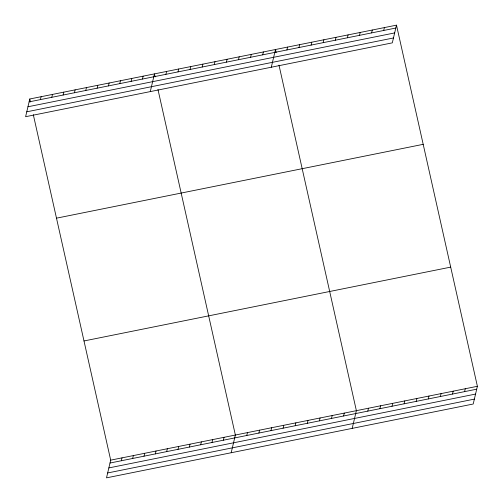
<?xml version="1.0" encoding="UTF-8"?>
<svg xmlns="http://www.w3.org/2000/svg" width="503" height="503" viewBox="0 0 503 503"><rect width="100%" height="100%" fill="white"/><g stroke="black" fill="none" stroke-linecap="round" stroke-linejoin="round"><path stroke-width="0.75" d="M29.79 98.99L25.609 116.702L392.309 42.856L396.496 25.15L29.79 98.99L30.463 101.971M40.441 99.6L41.127 96.708M51.778 97.318L52.463 94.426M63.114 95.036L63.793 92.143M74.45 92.753L75.129 89.861M85.78 90.471L86.466 87.579M97.117 88.188L97.802 85.296M108.453 85.906L109.132 83.014M119.783 83.624L120.469 80.732M131.12 81.341L131.805 78.449M142.456 79.059L143.135 76.167M150.284 91.596L154.471 73.884L155.138 76.865M165.889 74.337L166.575 71.451M177.993 71.898L178.672 69.012M190.09 69.464L190.775 66.578M202.193 67.025L202.879 64.139M33.299 114.634L110.691 460.144L106.504 477.85L473.21 404.01L477.391 386.298L396.496 25.15M214.297 64.591L214.976 61.699M121.342 460.748L122.022 457.862M132.679 458.466L133.358 455.58M226.394 62.152L227.079 59.266M144.009 456.183L144.694 453.297M238.497 59.719L239.183 56.826M155.345 453.901L156.024 451.015M250.601 57.279L251.28 54.393M166.682 451.619L167.361 448.733M262.698 54.846L263.383 51.954M178.012 449.336L178.697 446.45M271.299 67.226L275.487 49.52L276.153 52.494M189.348 447.054L190.033 444.168M286.905 49.967L287.584 47.081M200.684 444.771L201.363 441.885M299.002 47.533L299.687 44.641M212.014 442.489L212.7 439.603M311.106 45.094L311.791 42.208M223.351 440.207L224.036 437.321M323.209 42.661L323.888 39.768M231.185 452.744L235.366 435.038L157.973 89.528M335.306 40.221L335.991 37.335M246.784 435.485L247.47 432.599M347.41 37.788L348.089 34.896M258.888 433.052L259.573 430.159M359.513 35.348L360.192 32.462M270.991 430.612L271.67 427.726M371.61 32.909L372.295 30.023M283.088 428.179L283.774 425.286M383.714 30.476L384.393 27.59M295.192 425.739L295.877 422.853M307.295 423.3L307.974 420.414M319.392 420.866L320.078 417.98M331.496 418.427L332.181 415.541M343.599 415.994L344.278 413.101M352.194 428.374L356.382 410.668L278.989 65.157M367.8 411.121L368.485 408.229M379.903 408.681L380.582 405.795M392 406.248L392.686 403.356M404.104 403.808L404.783 400.922M416.207 401.369L416.886 398.483M428.305 398.936L428.99 396.05M440.408 396.496L441.087 393.61M452.511 394.063L453.19 391.171M464.609 391.623L465.294 388.737M29.111 101.883L395.811 28.036M27.954 106.774L394.66 32.928M26.76 111.811L393.465 37.97M56.487 218.17L423.193 144.33M83.995 340.965L450.701 267.118M110.691 460.144L477.391 386.298M110.006 463.03L476.712 389.19M108.849 467.922L475.555 394.075M107.661 472.958L474.36 399.118"/></g></svg>
